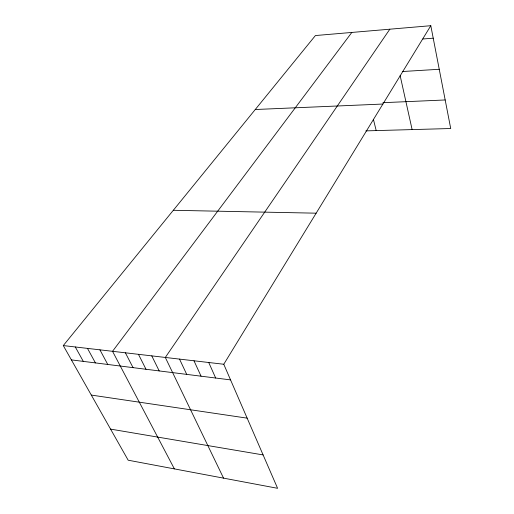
<?xml version="1.0" encoding="UTF-8"?>
<svg xmlns="http://www.w3.org/2000/svg" width="514" height="514" viewBox="0 0 514 514"><rect width="100%" height="100%" fill="white"/><g stroke="black" fill="none" stroke-linecap="round" stroke-linejoin="round"><path stroke-width="0.77" d="M223.77 364.253L430.803 25.7L315.416 35.55L63.286 345.575L128.172 460.203L277.592 488.3L223.77 364.253L63.286 345.575M389.837 29.195L165.315 357.448L223.551 478.136M351.82 32.44L112.54 351.306L174.387 468.89M422.874 38.993L433.218 38.184M402.295 71.53L439.245 69.281M382.943 102.691L445.182 99.967M255.259 109.514L382.898 104.04M365.872 130.877L450.714 128.519L430.803 25.7M173.308 210.29L316.155 213.181M71.395 359.89L230.561 379.897M91.306 395.073L247.157 418.152M110.574 429.113L263.117 454.929M75.295 346.969L83.313 361.387M87.496 348.389L95.431 362.916M99.915 349.835L107.76 364.465M125.39 352.803L133.042 367.639M138.465 354.326L146.008 369.27M151.771 355.874L159.205 370.928M179.521 359.106L186.717 374.391M193.996 360.789L201.058 376.19M208.742 362.505L215.674 378.028M373.402 119.332L376.203 130.595M400.136 75.609L412.119 129.592"/></g></svg>
